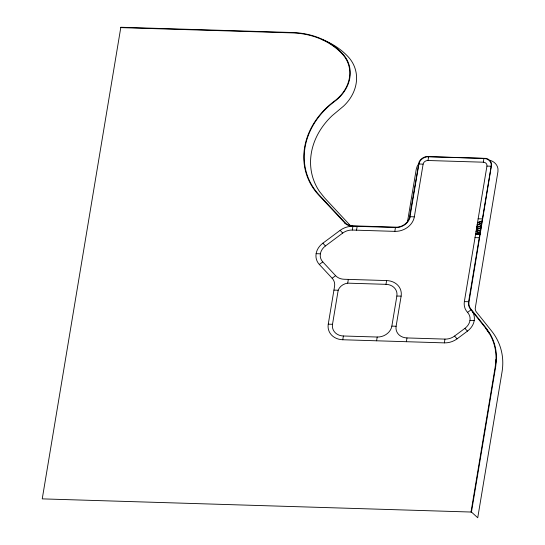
<?xml version="1.0" encoding="UTF-8"?>
<svg xmlns="http://www.w3.org/2000/svg" width="545" height="545" viewBox="0 0 545 545"><rect width="100%" height="100%" fill="white"/><g stroke="black" fill="none" stroke-linecap="round" stroke-linejoin="round"><path stroke-width="0.82" d="M495.31 366.301L495.998 359.346M472.236 311.359A17.501 14.715 -20 0 1 467.46 331.122L457.105 338.833A17.501 14.715 -20 0 1 444.339 342.873L342.764 339.753A17.501 14.715 -20 0 1 328.253 324.173L334.562 286.343A13.128 11.036 -20 0 0 332.15 278.243L319.329 264.475A17.501 14.715 -20 0 1 322.878 243.186L340.141 230.337A17.501 14.715 -20 0 1 352.908 226.298L352.274 230.058A13.128 11.036 -20 0 0 342.703 233.09L325.447 245.938A13.128 11.036 -20 0 0 322.783 261.907L319.329 264.475M396.106 326.257L391.848 326.128A13.128 11.036 -20 0 1 377.208 337.028L343.391 335.993A13.128 11.036 -20 0 1 332.511 324.309L338.186 290.24A10.532 8.849 -20 0 1 347.703 283.155L385.989 284.333A13.128 11.036 -20 0 1 396.869 296.017L401.127 296.146L396.106 326.257A13.128 11.036 -20 0 0 406.986 337.941L444.965 339.106A13.128 11.036 -20 0 0 454.544 336.081L464.899 328.369A13.128 11.036 -20 0 0 467.562 312.401A17.501 14.715 -20 0 1 464.354 301.603L486.937 166.096A4.374 3.679 -20 0 0 483.306 162.199L428.009 160.502A4.374 3.679 -20 0 0 423.124 164.134L418.873 164.004L409.745 218.17M347.703 283.155L348.33 279.394M356.532 230.188L357.159 226.427M342.764 339.753L343.391 335.993M376.581 340.795L377.208 337.028M385.989 284.333L386.616 280.566L344.079 279.258A13.128 11.036 -20 0 1 335.604 275.675L322.783 261.907M352.274 230.058L394.818 231.366L395.445 227.599A13.128 11.036 -20 0 0 410.085 216.699L414.343 216.828L423.124 164.134M391.848 326.128L396.869 296.017M428.009 160.502L428.636 156.735L483.933 158.431A8.754 7.358 -20 0 1 491.188 166.225L468.605 301.732A13.128 11.036 -20 0 0 471.009 309.833L485.595 328.056A66.354 55.781 -20 0 1 495.323 366.192L471.023 512.041M406.359 341.708L406.986 337.941M444.339 342.873L444.965 339.106M483.306 162.199L483.933 158.431M475.833 234.323L475.908 233.853M477.693 222.844L478.421 222.959L478.49 222.537L478.326 222.864M476.098 234.336L476.173 233.866M476.364 234.343L476.439 233.873M476.63 234.35L476.705 233.88M478.469 224.567L479.198 224.69L479.273 224.261L479.109 224.588M476.895 234.357L476.97 233.887M477.161 234.364L477.236 233.894M477.427 234.377L477.502 233.907M477.693 234.384L477.767 233.914M479.253 226.298L479.981 226.413L480.05 225.991L479.893 226.318M477.958 234.391L478.033 233.921M478.224 234.398L478.299 233.928M478.49 234.404L478.565 233.934M478.755 234.418L478.83 233.948M479.021 234.425L479.096 233.955M479.675 230.188L480.404 230.303L480.472 229.881L480.308 230.208M480.036 228.021L480.765 228.137L480.833 227.715L480.67 228.042M479.287 234.432L479.362 233.962M479.552 234.439L479.634 233.969M471.452 512.048L495.739 366.301L496.427 359.312A66.797 56.149 -20 0 0 489.819 333.411L485.895 327.743L470.471 308.47A12.705 10.675 -20 0 1 469.034 301.732L491.651 164.181A9.19 7.725 -20 0 0 486.269 158.397L426.34 156.558A9.19 7.725 -20 0 0 419.085 161.954L409.329 218.109A12.699 10.675 -20 0 1 397.135 227.19L351.368 225.787A12.699 10.675 -20 0 1 345.83 223.436L319.138 194.926A76.927 64.664 -20 0 1 334.746 101.322A39.104 32.87 -20 0 0 342.655 53.764A77.778 65.38 -20 0 0 292.461 32.516L120.84 27.25L42.238 498.873L471.452 512.048L477.733 517.75L502.04 371.888A71.157 59.814 -20 0 0 491.604 331.013L476.262 311.842A8.304 6.983 -20 0 1 475.233 308.381L497.939 171.661L497.987 168.895A13.605 11.438 -20 0 0 490.016 160.332M407.66 221.583L407.435 222.128L416.264 169.154L417.136 166.409A13.605 11.438 -20 0 1 418.928 163.629M332.15 278.243L335.604 275.675M467.562 312.401L471.009 309.833M397.128 227.565L351.253 226.155M120.779 27.625L292.386 32.898A77.356 65.019 -20 0 1 342.315 54.016A38.675 32.509 -20 0 1 334.473 101.07A77.356 65.019 -20 0 0 318.791 195.171L345.516 223.729M486.937 166.096L491.188 166.225M478.149 218.79L482.407 218.92M475.642 233.846L479.9 233.975M475.601 234.084L479.859 234.214M475.567 234.316L479.818 234.445M475.015 237.613L479.266 237.743M316.12 253.677L320.378 253.806M333.935 290.11L338.186 290.24M464.354 301.603L468.605 301.732M469.967 320.501L474.218 320.63M328.253 324.173L332.511 324.309M349.706 225.153L350.258 225.453M464.899 328.369L467.46 331.122M454.544 336.081L457.105 338.833M350.244 225.446L324.704 198.012L319.561 191.588A72.526 60.965 -20 0 1 332.218 115.622L343.588 106.105A43.498 36.563 -20 0 0 348.146 56.755A82.179 69.072 -20 0 0 322.49 39.71M340.141 230.337L342.703 233.09M322.878 243.186L325.447 245.938M485.527 327.967L489.43 333.615M352.908 226.298A13.128 11.036 -20 0 1 344.433 222.714M418.873 164.004A8.754 7.358 -20 0 1 428.636 156.735M386.616 280.566A17.501 14.715 -20 0 1 401.127 296.146M414.343 216.828A17.501 14.715 -20 0 1 394.818 231.366M475.833 233.335L475.765 233.757L476.616 233.785L476.684 233.355L475.833 233.335M476.194 231.169L476.126 231.591L476.977 231.618L477.045 231.196L476.194 231.169M476.555 229.002L476.487 229.425L477.338 229.452L477.406 229.029L476.555 229.002M476.916 226.843L476.848 227.265L477.699 227.292L477.767 226.863L476.916 226.843M477.277 224.676L477.209 225.099L478.06 225.126L478.129 224.703L477.277 224.676M476.977 232.892L476.909 233.321L477.761 233.342L477.829 232.919L476.977 232.892M477.338 230.733L477.27 231.155L478.115 231.182L478.19 230.76L477.338 230.733M477.699 228.566L477.631 228.989L478.476 229.016L478.551 228.593L477.699 228.566M478.06 226.4L477.985 226.822L478.837 226.849L478.912 226.427L478.06 226.4M478.782 222.074L478.708 222.496L479.559 222.523L479.634 222.101L478.782 222.074M478.122 232.456L478.047 232.879L478.898 232.906L478.973 232.483L478.122 232.456M478.483 230.29L478.408 230.719L479.259 230.739L479.328 230.317L478.483 230.29M478.844 228.13L478.769 228.553L479.62 228.58L479.689 228.157L478.844 228.13M479.559 223.797L479.491 224.22L480.343 224.247L480.411 223.825L479.559 223.797M479.92 221.638L479.852 222.06L480.704 222.088L480.772 221.658L479.92 221.638M479.259 232.02L479.191 232.442L480.043 232.47L480.111 232.047L479.259 232.02M480.343 225.528L480.274 225.95L481.126 225.977L481.194 225.555L480.343 225.528M480.704 223.361L480.635 223.784L481.487 223.811L481.555 223.389L480.704 223.361M481.065 221.195L480.997 221.617L481.848 221.645L481.916 221.222L481.065 221.195"/></g></svg>
